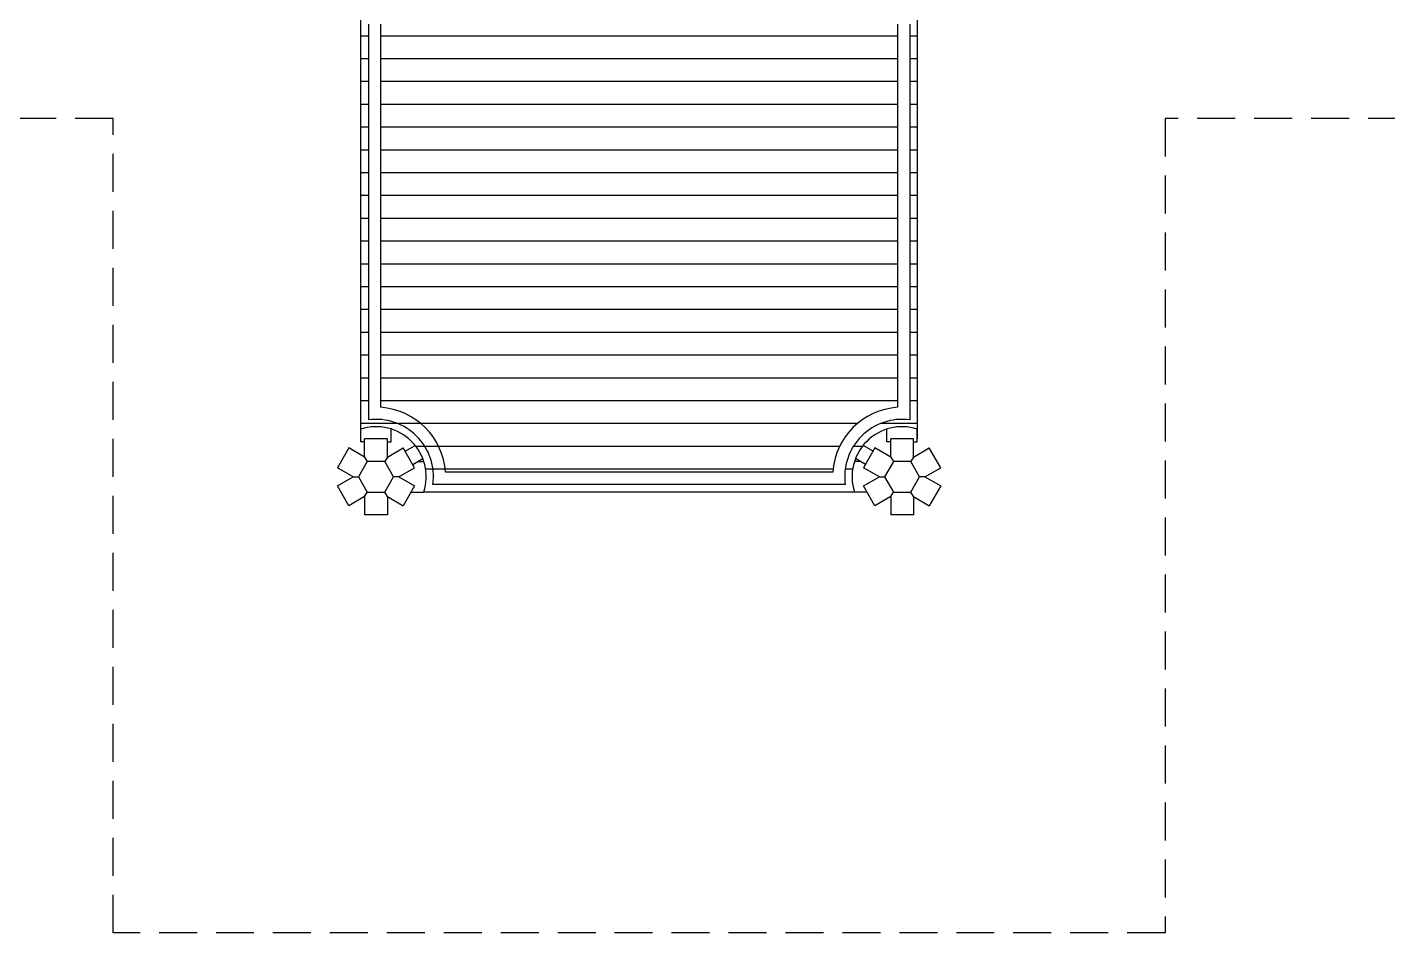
# Model space of a CAD drawing. Header units: millimetres. Extents: x 2128 to 2646, y 1972 to 2207.
# Drawn here: x 2361.61 to 2370.57, y 2013.49 to 2019.45 of the extents above; entities that cross this region are included whole.
import ezdxf

# ---------------------------------------------------------------- set-up
doc = ezdxf.new("R2010")
doc.units = ezdxf.units.MM
doc.linetypes.add('HIDDEN', pattern=[0.375, 0.25, -0.125])
for name, color, linetype in [('AR-CORRIMAO-V', 52, 'Continuous'), ('AR-ESTMA-C', 1, 'Continuous'), ('AR-ESTMA-V', 2, 'Continuous'), ('ar-piso-tabua', 1, 'Continuous'), ('AR-PISO-V1', 1, 'Continuous'), ('AR-PROJ', 1, 'HIDDEN'), ('PLAT-CONG', 7, 'Continuous')]:
    doc.layers.add(name, color=color, linetype=linetype)

# ---------------------------------------------------------------- blocks, each defined once
blk = doc.blocks.new('pilar15')
at = {"layer": 'AR-ESTMA-C'}
for p, q in [((-0.179, 0.19), (-0.254, 0.06)), ((-0.075, 0.1299), (-0.179, 0.19)), ((0.075, 0.25), (-0.075, 0.25)), ((-0.075, 0.1299), (-0.075, 0.25)), ((0.075, 0.1299), (0.075, 0.25)), ((0.075, 0.1299), (0.179, 0.19)), ((0.254, 0.06), (0.179, 0.19)), ((-0.075, 0.1299), (-0.0577, 0.1)), ((0.075, 0.1299), (0.0577, 0.1)), ((-0.15, 0), (-0.254, 0.06)), ((-0.254, -0.06), (-0.15, 0)), ((-0.15, 0), (-0.1155, 0)), ((0.15, 0), (0.1155, 0)), ((0.15, 0), (0.254, 0.06)), ((0.15, 0), (0.254, -0.06)), ((-0.179, -0.19), (-0.254, -0.06)), ((0.254, -0.06), (0.179, -0.19)), ((-0.075, -0.1299), (-0.179, -0.19)), ((-0.075, -0.1299), (-0.0577, -0.1)), ((-0.075, -0.1299), (-0.075, -0.25)), ((0.075, -0.1299), (0.0577, -0.1)), ((0.075, -0.1299), (0.179, -0.19)), ((0.075, -0.1299), (0.075, -0.25)), ((0.075, -0.25), (-0.075, -0.25))]:
    blk.add_line(p, q, dxfattribs=at)
blk.add_lwpolyline([(0.0577, 0.1), (-0.0577, 0.1), (-0.1155, 0), (-0.0577, -0.1), (0.0577, -0.1), (0.1155, 0)], close=True, dxfattribs=at)
blk = doc.blocks.new('A$C53EB3577')
at = {"layer": 'AR-CORRIMAO-V'}
for p, q in [((8.5981, 5.9781), (8.5981, 3.3749)), ((8.6781, 5.9781), (8.6781, 3.4572)), ((12.0822, 5.9781), (12.0822, 3.4572)), ((12.1622, 5.9781), (12.1622, 3.3749)), ((11.655, 3.03), (9.1053, 3.03)), ((11.7373, 2.95), (9.023, 2.95))]:
    blk.add_line(p, q, dxfattribs=at)
for centre, radius, start, end in [((8.6481, 3), 0.4582, 3.754, 86.24582), ((12.1122, 3), 0.4582, 93.75385, 176.246), ((8.6481, 3), 0.3782, 352.40306, 97.59673), ((12.1122, 3), 0.3782, 82.40288, 187.59694)]:
    blk.add_arc(centre, radius, start, end, dxfattribs=at)
at = {"layer": 'AR-ESTMA-V', "ltscale": 0.25}
for p, q in [((8.5481, 3.23), (8.5481, 3.3145)), ((8.5731, 3.23), (8.5481, 3.23)), ((8.7231, 3.23), (8.7481, 3.23)), ((8.7481, 3.23), (8.7481, 3.3145)), ((12.0122, 3.23), (12.0122, 3.3145)), ((12.0372, 3.23), (12.0122, 3.23)), ((12.1872, 3.23), (12.2122, 3.23)), ((12.2122, 3.23), (12.2122, 3.3145)), ((8.8396, 3.1683), (8.9056, 3.2064)), ((11.9207, 3.1683), (11.8547, 3.2064)), ((8.8896, 3.0817), (8.9556, 3.1198)), ((8.9213, 3.1), (8.9626, 3.1)), ((11.839, 3.1), (11.7977, 3.1)), ((11.8707, 3.0817), (11.8047, 3.1198)), ((8.8791, 2.9), (8.9626, 2.9)), ((11.8813, 2.9), (11.7977, 2.9))]:
    blk.add_line(p, q, dxfattribs=at)
at = {"layer": 'ar-piso-tabua'}
for p, q in [((8.5981, 5.9), (8.5481, 5.9)), ((12.0822, 5.9), (8.6781, 5.9)), ((12.2122, 5.9), (12.1622, 5.9)), ((8.5981, 5.75), (8.5481, 5.75)), ((12.0822, 5.75), (8.6781, 5.75)), ((12.2122, 5.75), (12.1622, 5.75)), ((8.5981, 5.6), (8.5481, 5.6)), ((12.0822, 5.6), (8.6781, 5.6)), ((12.2122, 5.6), (12.1622, 5.6)), ((8.5981, 5.45), (8.5481, 5.45)), ((12.0822, 5.45), (8.6781, 5.45)), ((12.2122, 5.45), (12.1622, 5.45)), ((8.5981, 5.3), (8.5481, 5.3)), ((12.0822, 5.3), (8.6781, 5.3)), ((12.2122, 5.3), (12.1622, 5.3)), ((8.5981, 5.15), (8.5481, 5.15)), ((12.0822, 5.15), (8.6781, 5.15)), ((12.2122, 5.15), (12.1622, 5.15)), ((8.5981, 5), (8.5481, 5)), ((12.0822, 5), (8.6781, 5)), ((12.2122, 5), (12.1622, 5)), ((8.5981, 4.85), (8.5481, 4.85)), ((12.0822, 4.85), (8.6781, 4.85)), ((12.2122, 4.85), (12.1622, 4.85)), ((8.5981, 4.7), (8.5481, 4.7)), ((12.0822, 4.7), (8.6781, 4.7)), ((12.2122, 4.7), (12.1622, 4.7)), ((8.5981, 4.55), (8.5481, 4.55)), ((12.0822, 4.55), (8.6781, 4.55)), ((12.2122, 4.55), (12.1622, 4.55)), ((8.5981, 4.4), (8.5481, 4.4)), ((12.0822, 4.4), (8.6781, 4.4)), ((12.2122, 4.4), (12.1622, 4.4)), ((8.5981, 4.25), (8.5481, 4.25)), ((12.0822, 4.25), (8.6781, 4.25)), ((12.2122, 4.25), (12.1622, 4.25)), ((8.5981, 4.1), (8.5481, 4.1)), ((12.0822, 4.1), (8.6781, 4.1)), ((12.2122, 4.1), (12.1622, 4.1)), ((8.5981, 3.95), (8.5481, 3.95)), ((12.0822, 3.95), (8.6781, 3.95)), ((12.2122, 3.95), (12.1622, 3.95)), ((8.5981, 3.8), (8.5481, 3.8)), ((12.0822, 3.8), (8.6781, 3.8)), ((12.2122, 3.8), (12.1622, 3.8)), ((8.5981, 3.65), (8.5481, 3.65)), ((12.0822, 3.65), (8.6781, 3.65)), ((12.2122, 3.65), (12.1622, 3.65)), ((8.5981, 3.5), (8.5481, 3.5)), ((8.5981, 3.5), (8.5481, 3.5)), ((12.0822, 3.5), (8.6781, 3.5)), ((12.2122, 3.5), (12.1622, 3.5)), ((12.2122, 3.5), (12.1622, 3.5)), ((12.2122, 3.4999), (12.1622, 3.4999)), ((8.7913, 3.35), (8.5481, 3.35)), ((8.7915, 3.3499), (8.7914, 3.3499)), ((11.8165, 3.35), (8.7961, 3.35)), ((12.2122, 3.35), (11.969, 3.35)), ((8.9691, 3.2), (8.9106, 3.2)), ((8.9691, 3.1999), (8.9691, 3.1999)), ((11.7, 3.2), (8.9712, 3.2)), ((11.8498, 3.2), (11.7913, 3.2)), ((9.023, 3.05), (8.9743, 3.05)), ((9.023, 3.0499), (9.023, 3.0499)), ((11.6568, 3.05), (9.0248, 3.05)), ((11.786, 3.05), (11.7373, 3.05))]:
    blk.add_line(p, q, dxfattribs=at)
at = {"layer": 'AR-PISO-V1'}
for p, q in [((8.5481, 3.2499), (8.5481, 6.0081)), ((12.2122, 6.0081), (12.2122, 3.2499)), ((11.7977, 2.9), (8.9626, 2.9))]:
    blk.add_line(p, q, dxfattribs=at)
for centre, start, end in [((8.6481, 3), 342.3603, 107.63945), ((12.1122, 3), 72.36008, 197.6397)]:
    blk.add_arc(centre, 0.33, start, end, dxfattribs=at)
at = {"layer": 'AR-PROJ'}
for p, q in [((6.9161, 5.3581), (4.2052, 5.3581)), ((6.9161, 0), (6.9161, 5.3581)), ((13.8443, 5.3581), (13.8443, 0)), ((16.5552, 5.3581), (13.8443, 5.3581)), ((13.8443, 0), (6.9161, 0))]:
    blk.add_line(p, q, dxfattribs=at)
at = {"layer": 'AR-ESTMA-C', "ltscale": 0.25}
for p in [(8.6481, 3), (12.1122, 3)]:
    blk.add_blockref('pilar15', p, dxfattribs=at)

msp = doc.modelspace()

# ---------------------------------------------------------------- block references
at = {"layer": 'PLAT-CONG'}
msp.add_blockref('A$C53EB3577', (2355.2563, 2013.4945), dxfattribs=at)

doc.saveas('drawing.dxf')
